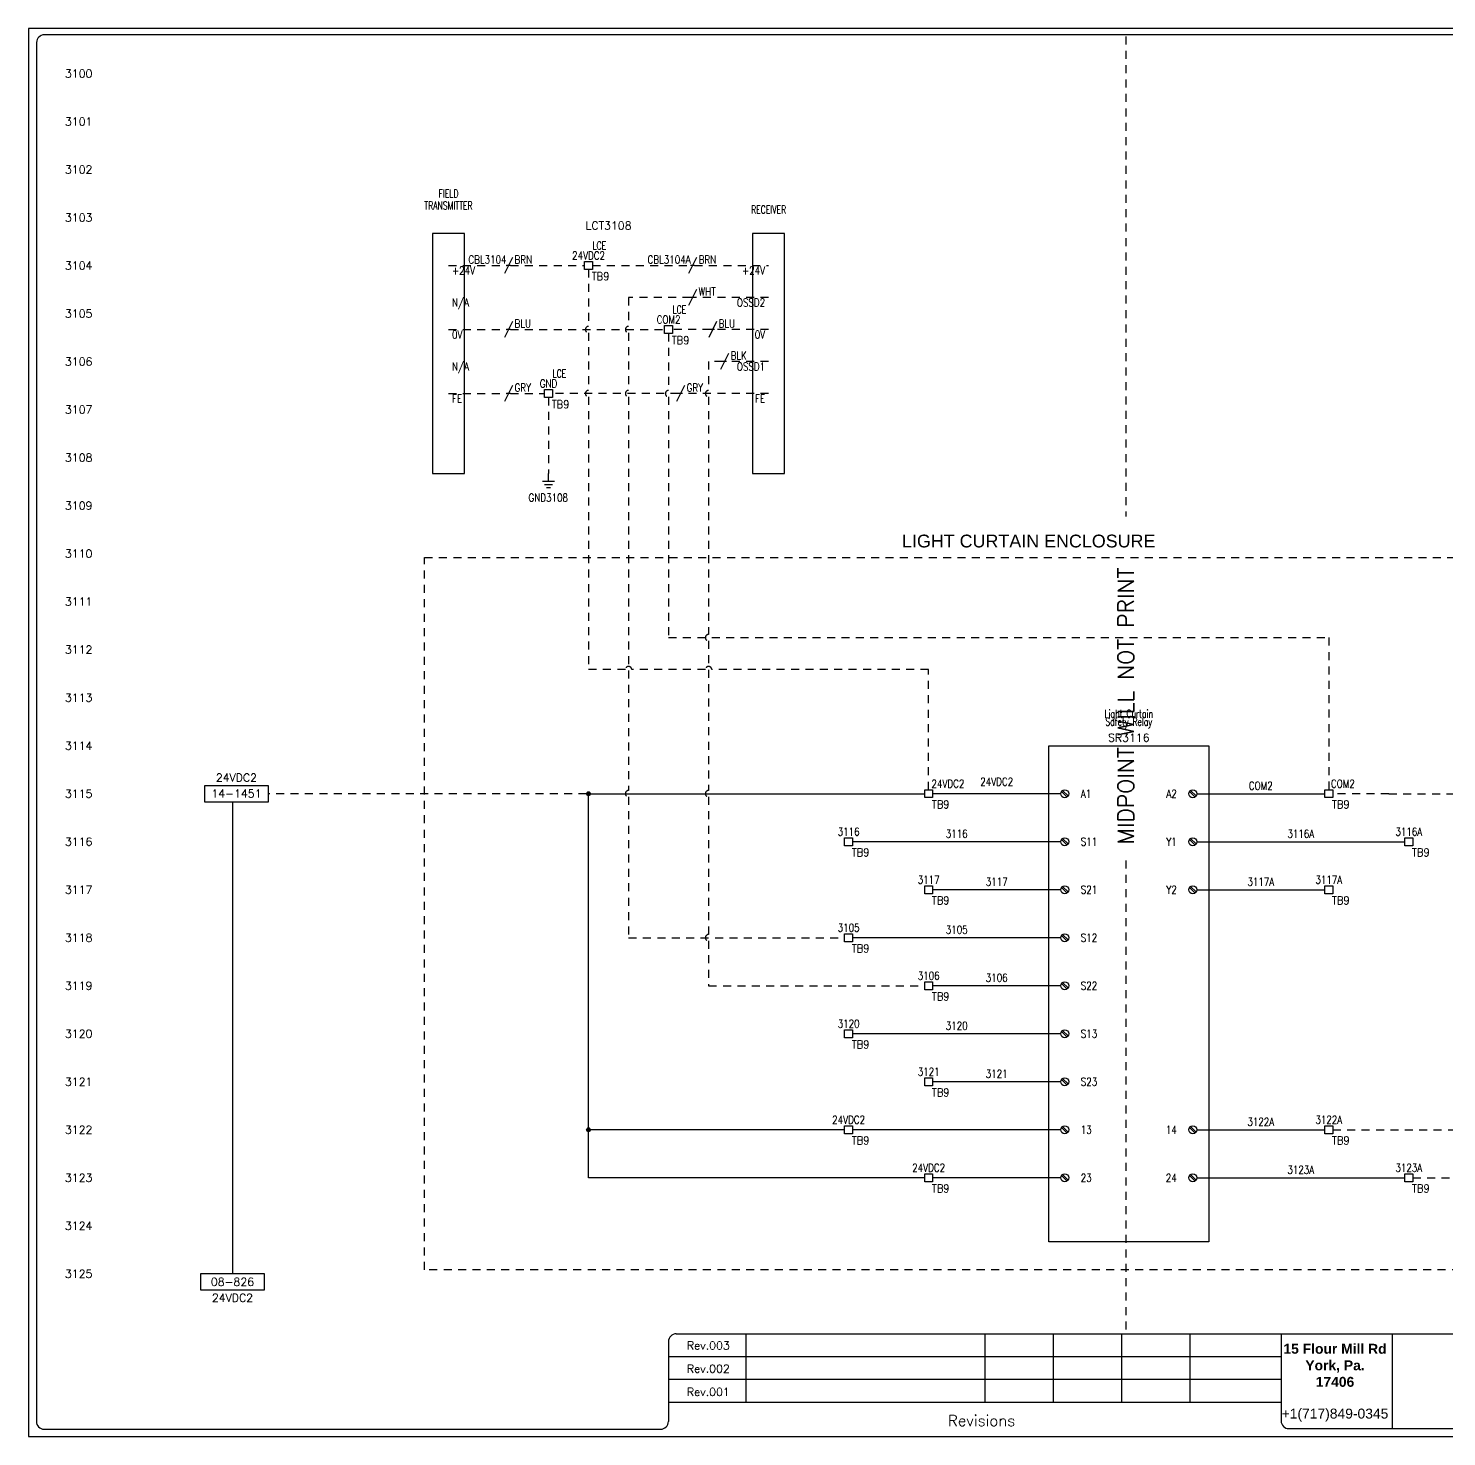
# Model space of a CAD drawing. Header units: inches. Extents: x 0 to 34.2, y 0 to 22.
# Drawn here: x 0 to 22.15, y -0.04 to 21.96 of the extents above; entities that cross this region are included whole.
import ezdxf
from ezdxf.enums import TextEntityAlignment as Align

# ---------------------------------------------------------------- set-up
doc = ezdxf.new("R2010")
doc.units = ezdxf.units.IN
doc.header["$MEASUREMENT"] = 0
doc.linetypes.add('HIDDEN2', pattern=[0.1875, 0.125, -0.0625])
for name, color, linetype in [('BLK_18AWG', 250, 'Continuous'), ('BLU_18AWG', 5, 'Continuous'), ('BLU_WHT_18AWG', 4, 'Continuous'), ('BRN_18AWG', 44, 'Continuous'), ('DESC', 150, 'Continuous'), ('GRY_18AWG', 253, 'Continuous'), ('LOC', 8, 'Continuous'), ('LOCBOX', 3, 'HIDDEN2'), ('MISC', 7, 'Continuous'), ('SYMS', 7, 'Continuous'), ('TAGS', 1, 'Continuous'), ('TERMS', 3, 'Continuous'), ('WHT_18AWG', 7, 'Continuous'), ('WIREFIXED', 7, 'Continuous'), ('WIRENO', 3, 'Continuous'), ('WIREREF', 50, 'Continuous'), ('XREF', 7, 'Continuous')]:
    doc.layers.add(name, color=color, linetype=linetype)
doc.layers.add('MidPoint', color=210, linetype='HIDDEN2', plot=False)
doc.styles.add('Fields', font='simplex.shx', dxfattribs={"height": 0.185})
doc.styles.get("Standard").update_dxf_attribs({"font": 'arial.ttf'})
doc.styles.add('Title_Block', font='simplex.shx', dxfattribs={"height": 0.185})
doc.styles.add('WD', font='romans.shx', dxfattribs={"height": 0.185})

# ---------------------------------------------------------------- blocks, each defined once
blk = doc.blocks.new('RG_Master_Ver_4_2_2')
at = {"color": 3}
for p, q in [((0.125, 21.734), (0.125, 0.194)), ((34.028, 21.856), (0.25, 21.856)), ((10.12, 1.563), (34.15, 1.563)), ((11.207, 1.563), (11.207, 0.496)), ((14.942, 1.563), (14.942, 0.496)), ((16.009, 1.563), (16.009, 0.496)), ((17.076, 1.563), (17.076, 0.496)), ((18.143, 1.563), (18.143, 0.496)), ((19.566, 1.563), (19.566, 0.203)), ((21.3, 1.563), (21.3, 0.072)), ((9.998, 1.441), (9.998, 0.194)), ((9.998, 1.207), (19.566, 1.207)), ((9.998, 0.852), (19.566, 0.852)), ((9.998, 0.496), (19.566, 0.496)), ((0.247, 0.072), (9.875, 0.072)), ((19.689, 0.081), (34.062, 0.081))]:
    blk.add_line(p, q, dxfattribs=at)
blk.add_lwpolyline([(0, -0.044), (34.25, -0.044), (34.25, 21.956), (0, 21.956)], close=True, dxfattribs=at)
for centre, start, end in [((0.25, 21.734), 90, 180), ((10.12, 1.441), 90, 180), ((0.247, 0.194), 180, 270), ((9.875, 0.194), 270, 360), ((19.689, 0.203), 180, 270)]:
    blk.add_arc(centre, 0.122, start, end, dxfattribs=at)
at = {"layer": 'MidPoint'}
for p, q in [((17.141, 21.831), (17.141, 14.331)), ((17.141, 8.956), (17.141, 1.581))]:
    blk.add_line(p, q, dxfattribs=at)
at = {"style": 'Title_Block'}
for s, width, heights, insert, char_height, attachment_point in [('\\pxqc;Rev.003', 1.24498, [0], (9.998, 1.442), 0.125, 1), ('\\pxqc;Rev.002', 1.24498, [0], (9.998, 1.08), 0.125, 1), ('\\pxqc;Rev.001', 1.24498, [0], (9.998, 0.717), 0.125, 1), ('\\pxqc;Revisions', 9.42628, [0.392], (14.889, 0.206), 0.17145, 5)]:
    blk.add_mtext_dynamic_manual_height_columns(s, width=width, gutter_width=0.857, heights=heights, dxfattribs=dict(at, insert=insert, char_height=char_height, attachment_point=attachment_point))
at = {"color": 3, "insert": (20.409, 1.406), "char_height": 0.14228, "attachment_point": 2}
blk.add_mtext_dynamic_manual_height_columns('{\\fArial|b1|i0|c0|p34;\\H1.08937x;15 Flour Mill Rd\\PYork, Pa. \\P17406}\\P\\P{\\H1.08937x;+1(717)849-0345}', width=1.73509, gutter_width=0.69, heights=[0], dxfattribs=at)
at = {"style": 'Fields'}
for tag, p in [('DESCRIPTION_3', (13.116, 1.307)), ('DRN_3', (15.472, 1.307)), ('CHK_3', (16.529, 1.307)), ('APP_3', (17.552, 1.307)), ('DATE_3', (18.829, 1.307)), ('CUSTOMER', (28.997, 1.214)), ('DRAWING_DESC', (32.229, 1.246)), ('DESCRIPTION_2', (13.116, 0.951)), ('DRN_2', (15.472, 0.951)), ('CHK_2', (16.529, 0.951)), ('APP_2', (17.552, 0.951)), ('DATE_2', (18.829, 0.951)), ('SIZE', (30.715, 0.894)), ('DRAWING_#', (32.125, 0.894)), ('REV', (33.543, 0.894)), ('DESCRIPTION_1', (13.116, 0.596)), ('DRN_1', (15.472, 0.596)), ('CHK_1', (16.529, 0.596)), ('APP_1', (17.552, 0.596)), ('DATE_1', (18.829, 0.596)), ('PROJECT_#', (28.981, 0.581)), ('DRN_BY', (30.875, 0.524)), ('CHK_BY', (31.762, 0.524)), ('APP_BY', (32.75, 0.524)), ('SCALE', (33.652, 0.524)), ('PROJECT_NAME', (29.021, 0.176)), ('SHEETNUM', (32.753, 0.176)), ('TTL_SHTS', (33.547, 0.176))]:
    blk.add_attdef(tag, text='', height=0.125, dxfattribs=at).set_placement(p, align=Align.CENTER)
at = {"style": 'Fields', "flags": 9}
blk.add_attdef('WD_TB', (9.953, 0.194), '', height=0.0638, dxfattribs=at)
at = {"layer": 'MidPoint', "insert": (17.016, 9.206), "char_height": 0.25, "attachment_point": 1, "rotation": 90, "style": 'Fields'}
blk.add_mtext_dynamic_manual_height_columns('MIDPOINT WILL NOT PRINT', width=5.375, gutter_width=0.575, heights=[0], dxfattribs=at)
blk = doc.blocks.new('WD_MLRH')
at = {"style": 'WD'}
blk.add_attdef('RUNGFIRST', text='', height=0.125, dxfattribs=at).set_placement((-0.25, 0), align=Align.MIDDLE_RIGHT)
at = {"style": 'WD', "flags": 1}
for tag, p in [('RUNGHORV', (-0.25, -0.127)), ('RUNGDIST', (-0.25, -0.2)), ('RUNGCNT', (-0.25, -0.237)), ('RUNGINC', (-0.25, -0.163)), ('WIRE-START', (-0.25, -0.356)), ('WIRE-GSUF', (-0.25, -0.396)), ('PH3SPACE', (-0.25, -0.437)), ('WIREMODE', (-0.25, -0.281)), ('WIREFMT', (-0.25, -0.321))]:
    blk.add_attdef(tag, text='', height=0.025, dxfattribs=at).set_placement(p, align=Align.RIGHT)
blk = doc.blocks.new('HCR1_AB_440R_DXR2')
for p, q in [((0, 7.75), (2.5, 7.75)), ((0, 0), (0, 7.75)), ((2.5, 7.75), (2.5, 0)), ((0.198, 7.035), (0.285, 6.948)), ((0.215, 7.052), (0.302, 6.965)), ((2.198, 7.035), (2.285, 6.948)), ((2.215, 7.052), (2.302, 6.965)), ((0.198, 6.285), (0.285, 6.198)), ((0.215, 6.302), (0.302, 6.215)), ((2.198, 6.285), (2.285, 6.198)), ((2.215, 6.302), (2.302, 6.215)), ((0.215, 5.552), (0.302, 5.465)), ((2.215, 5.552), (2.302, 5.465)), ((0.198, 5.535), (0.285, 5.448)), ((2.198, 5.535), (2.285, 5.448)), ((0.198, 4.785), (0.285, 4.698)), ((0.215, 4.802), (0.302, 4.715)), ((0.198, 4.035), (0.285, 3.948)), ((0.215, 4.052), (0.302, 3.965)), ((0.198, 3.285), (0.285, 3.198)), ((0.215, 3.302), (0.302, 3.215)), ((0.198, 2.535), (0.285, 2.448)), ((0.215, 2.552), (0.302, 2.465)), ((0.198, 1.785), (0.285, 1.698)), ((0.215, 1.802), (0.302, 1.715)), ((2.198, 1.785), (2.285, 1.698)), ((2.215, 1.802), (2.302, 1.715)), ((0.198, 1.035), (0.285, 0.948)), ((0.215, 1.052), (0.302, 0.965)), ((2.198, 1.035), (2.285, 0.948)), ((2.215, 1.052), (2.302, 0.965)), ((2.5, 0), (0, 0))]:
    blk.add_line(p, q)
for centre in [(0.25, 7), (2.25, 7), (0.25, 6.25), (2.25, 6.25), (0.25, 5.5), (2.25, 5.5), (0.25, 4.75), (0.25, 4), (0.25, 3.25), (0.25, 2.5), (0.25, 1.75), (2.25, 1.75), (0.25, 1), (2.25, 1)]:
    blk.add_circle(centre, 0.0625)
at = {"style": 'WD', "width": 0.7}
for tag, p in [('INST', (1.25, 8.5)), ('LOC', (1.25, 8.375)), ('DESC1', (1.25, 8.25)), ('DESC2', (1.25, 8.125)), ('DESC3', (1.25, 8))]:
    blk.add_attdef(tag, text='', height=0.125, dxfattribs=at).set_placement(p, align=Align.MIDDLE_CENTER)
at = {"style": 'WD'}
blk.add_attdef('TAG1', text='', height=0.125, dxfattribs=at).set_placement((1.25, 7.875), align=Align.MIDDLE_CENTER)
at = {"style": 'WD', "flags": 9}
for tag, p in [('MFG', (1.25, 7.625)), ('CAT', (1.25, 7.5)), ('ASSYCODE', (1.25, 7.375)), ('FAMILY', (1.25, 7.25))]:
    blk.add_attdef(tag, text='', height=0.125, dxfattribs=at).set_placement(p, align=Align.MIDDLE_CENTER)
at = {"style": 'WD', "flags": 1}
for tag, p in [('X4TERM01', (0.188, 7)), ('X1TERM10', (2.312, 7)), ('X4TERM02', (0.188, 6.25)), ('X1TERM11', (2.312, 6.25)), ('X4TERM03', (0.188, 5.5)), ('X1TERM12', (2.312, 5.5)), ('X4TERM04', (0.188, 4.75)), ('X4TERM05', (0.188, 4)), ('X4TERM08', (0.188, 3.25)), ('X4TERM09', (0.188, 2.5)), ('X4TERM06', (0.188, 1.75)), ('X1TERM13', (2.312, 1.75)), ('X4TERM07', (0.188, 1)), ('X1TERM14', (2.312, 1))]:
    blk.add_attdef(tag, p, '', height=0.005, dxfattribs=at)
at = {"style": 'WD', "width": 0.8}
for tag, p in [('TERM01', (0.5, 7)), ('TERM02', (0.5, 6.25)), ('TERM03', (0.5, 5.5)), ('TERM04', (0.5, 4.75)), ('TERM05', (0.5, 4)), ('TERM08', (0.5, 3.25)), ('TERM09', (0.5, 2.5)), ('TERM06', (0.5, 1.75)), ('TERM07', (0.5, 1))]:
    blk.add_attdef(tag, text='', height=0.125, dxfattribs=at).set_placement(p, align=Align.MIDDLE_LEFT)
for tag, p in [('TERM10', (2, 7)), ('TERM11', (2, 6.25)), ('TERM12', (2, 5.5)), ('TERM13', (2, 1.75)), ('TERM14', (2, 1))]:
    blk.add_attdef(tag, text='', height=0.125, dxfattribs=at).set_placement(p, align=Align.MIDDLE_RIGHT)
blk = doc.blocks.new('HT0W01')
for p, q in [((-0.062, 0.062), (0.062, 0.062)), ((-0.062, -0.062), (-0.062, 0.062)), ((0.062, 0.062), (0.062, -0.062)), ((0.062, -0.062), (-0.062, -0.062))]:
    blk.add_line(p, q)
at = {"style": 'WD'}
for tag, p, width in [('INST', (0.062, 0.42), 0.7), ('LOC', (0.062, 0.25), 0.7), ('DESC1', (0.05, -0.385), 0.8)]:
    blk.add_attdef(tag, p, '', height=0.125, dxfattribs=dict(at, width=width))
at = {"linetype": 'Continuous', "style": 'WD', "width": 0.8, "flags": 8}
blk.add_attdef('WIRENO', text='', height=0.125, dxfattribs=at).set_placement((0, 0.094), align=Align.CENTER)
at = {"style": 'WD', "flags": 1}
for tag, p, height in [('X4TERM01', (-0.062, 0), 0.0125), ('X4TERMDESC01', (-0.055, -0.023), 0.025), ('X2TERMDESC01', (-0.006, 0.029), 0.025), ('STRIPSEQ', (0, 0), 0.00125), ('X2TERM01', (0, 0.062), 0.0125), ('X1TERMDESC01', (0.039, 0.007), 0.025), ('X1TERM01', (0.062, 0), 0.0125), ('LINKTERM', (0, -0.002), 0.00125), ('X8TERM01', (0, -0.062), 0.0125), ('X8TERMDESC01', (0, -0.054), 0.025)]:
    blk.add_attdef(tag, p, '', height=height, dxfattribs=at)
at = {"linetype": 'Continuous', "style": 'WD'}
for tag, p, height, width, flags in [('TAGSTRIP', (0.05, -0.229), 0.125, 0.9, 8), ('DESC2', (0.05, -0.541), 0.125, 0.8, 8), ('CAT', (0.213, -0.406), 0.109, 0.8, 1), ('DESC3', (0.05, -0.698), 0.125, 0.8, 8)]:
    blk.add_attdef(tag, p, '', height=height, dxfattribs=dict(at, width=width, flags=flags))
at = {"linetype": 'Continuous', "style": 'WD', "width": 0.8, "flags": 1}
blk.add_attdef('MFG', text='', height=0.109, dxfattribs=at).set_placement((0.088, -0.406), align=Align.RIGHT)
at = {"style": 'WD', "width": 0.7, "flags": 1}
blk.add_attdef('ASSYCODE', (0.062, -0.281), '', height=0.01, dxfattribs=at)
blk = doc.blocks.new('WD_WNH')
at = {"linetype": 'Continuous', "style": 'WD', "width": 0.8}
blk.add_attdef('WIRENO', text='', height=0.125, dxfattribs=at).set_placement((0, 0.062), align=Align.CENTER)
at = {"style": 'WD', "flags": 1}
for tag, p in [('W01USER', (0, 0.078)), ('W02USER', (0, 0.07)), ('W03USER', (0, 0.062)), ('W04USER', (0, 0.055)), ('W05USER', (0, 0.047)), ('W06USER', (0, 0.039)), ('W07USER', (0, 0.031)), ('W08USER', (0, 0.023)), ('W09USER', (0, 0.016)), ('W10USER', (0, 0.008))]:
    blk.add_attdef(tag, text='', height=0.005, dxfattribs=at).set_placement(p, align=Align.CENTER)
blk = doc.blocks.new('HDV1_LC_XMITTER_01')
for points in [[(0, 0), (0.5, 0), (0.5, 3.75), (0, 3.75)], [(5, 0), (5.5, 0), (5.5, 3.75), (5, 3.75)]]:
    blk.add_lwpolyline(points, close=True)
at = {"style": 'WD', "width": 0.7}
for tag, p in [('INST', (0.25, 4.438)), ('LOC', (0.25, 4.312)), ('DESC1', (0.25, 4.125)), ('DESC3', (0.25, 3.938)), ('DESC2', (5.25, 4.062)), ('XREF', (0.25, 0.062))]:
    blk.add_attdef(tag, text='', height=0.125, dxfattribs=at).set_placement(p, align=Align.CENTER)
at = {"style": 'WD'}
for tag, p, height, flags in [('FAMILY', (0.455, 3.777), 0.01, 9), ('X1TERM01', (0.25, 3.25), 0.005, 1), ('X4TERM06', (5.25, 3.25), 0.005, 1), ('X1TERM02', (0.25, 2.75), 0.005, 1), ('X4TERM07', (5.25, 2.75), 0.005, 1), ('X1TERM03', (0.25, 2.25), 0.005, 1), ('X4TERM08', (5.25, 2.25), 0.005, 1), ('X1TERM04', (0.25, 1.75), 0.005, 1), ('X4TERM09', (5.25, 1.75), 0.005, 1), ('X1TERM05', (0.25, 1.25), 0.005, 1), ('X4TERM10', (5.25, 1.25), 0.005, 1)]:
    blk.add_attdef(tag, p, '', height=height, dxfattribs=dict(at, flags=flags))
blk.add_attdef('TAG1', text='', height=0.125, dxfattribs=at).set_placement((2.75, 3.812), align=Align.CENTER)
at = {"style": 'WD', "flags": 9}
for tag, p in [('ASSYCODE', (0.48, 3.696)), ('MFG', (0.478, 3.714)), ('CAT', (0.48, 3.733))]:
    blk.add_attdef(tag, text='', height=0.01, dxfattribs=at).set_placement(p, align=Align.CENTER)
at = {"style": 'WD', "width": 0.8}
for tag, p in [('TERM01', (0.305, 3.235)), ('TERM02', (0.305, 2.735)), ('TERM03', (0.305, 2.235)), ('TERM04', (0.305, 1.735)), ('TERM05', (0.305, 1.235))]:
    blk.add_attdef(tag, text='', height=0.125, dxfattribs=at).set_placement(p, align=Align.TOP_LEFT)
for tag, p in [('TERM06', (5.195, 3.235)), ('TERM07', (5.195, 2.735)), ('TERM08', (5.195, 2.235)), ('TERM09', (5.195, 1.735)), ('TERM10', (5.195, 1.235))]:
    blk.add_attdef(tag, text='', height=0.125, dxfattribs=at).set_placement(p, align=Align.TOP_RIGHT)
blk = doc.blocks.new('VGND2')
for p, q in [((0, -0.125), (0, 0)), ((0.09375, -0.125), (-0.09375, -0.125)), ((-0.0625, -0.171875), (0.0625, -0.171875)), ((-0.03125, -0.21875), (0.03125, -0.21875))]:
    blk.add_line(p, q)
at = {"style": 'WD', "flags": 1}
for tag in ['ASSYCODE', 'X2TERM01', 'CAT', 'FAMILY', 'MFG']:
    blk.add_attdef(tag, (0, 0), '', height=0.01, dxfattribs=at)
at = {"style": 'WD', "width": 0.8}
for tag, p in [('INST', (0.15625, 0.125)), ('LOC', (0.15625, -0.03125)), ('TAG1', (0.15625, -0.1875)), ('DESC1', (0.15625, -0.34375)), ('DESC2', (0.15625, -0.5))]:
    blk.add_attdef(tag, text='', height=0.125, dxfattribs=at).set_placement(p, align=Align.MIDDLE_LEFT)
blk = doc.blocks.new('WDDOT')
for radius in [0.03, 0.0187, 0.00929]:
    blk.add_circle((0, 0), radius)
blk = doc.blocks.new('HA2D1_REF_1')
for p, q in [((0, 0.25), (0, 0)), ((1, 0.25), (0, 0.25)), ((1, 0), (1, 0.25)), ((0, 0), (1, 0))]:
    blk.add_line(p, q)
at = {"style": 'WD'}
for tag, p in [('DESC1', (0.5, 0.3125)), ('XREF', (0.5, 0.0625))]:
    blk.add_attdef(tag, text='', height=0.125, dxfattribs=at).set_placement(p, align=Align.CENTER)
at = {"style": 'WD', "flags": 1}
blk.add_attdef('SIGCODE', text='', height=0.125, dxfattribs=at).set_placement((0.5, -0.125), align=Align.CENTER)
blk = doc.blocks.new('HW01')
for p, q in [((0.062, 0.125), (-0.062, -0.125)), ((0.031, 0), (-0.031, 0))]:
    blk.add_line(p, q)
at = {"style": 'WD', "width": 0.7, "flags": 1}
for tag, p in [('INST', (0, 0.357)), ('LOC', (0, 0.188)), ('XREF', (0, -0.3)), ('DESC1', (0, -0.456)), ('DESC2', (0, -0.613))]:
    blk.add_attdef(tag, text='', height=0.125, dxfattribs=at).set_placement(p, align=Align.CENTER)
at = {"style": 'WD', "width": 0.8}
blk.add_attdef('TAG1', text='', height=0.125, dxfattribs=at).set_placement((-0.031, 0.031), align=Align.RIGHT)
at = {"style": 'WD', "flags": 1}
for tag, p in [('X4TERM01', (-0.031, 0)), ('X1TERM01', (0.031, 0))]:
    blk.add_attdef(tag, p, '', height=0.0125, dxfattribs=at)
at = {"linetype": 'Continuous', "style": 'WD', "flags": 9}
blk.add_attdef('ASSYCODE', text='', height=0.01, dxfattribs=at).set_placement((0.029, 0.042), align=Align.CENTER)
at = {"style": 'WD'}
for tag, p in [('X2LINK', (0, 0.125)), ('X8LINK', (0, -0.125))]:
    blk.add_attdef(tag, p, '', height=0.01, dxfattribs=at)
at = {"style": 'WD', "flags": 9}
blk.add_attdef('FAMILY', text='', height=0.01, dxfattribs=at).set_placement((0.023, 0.118), align=Align.CENTER)
at = {"style": 'WD', "width": 0.8}
blk.add_attdef('RATING1', (0.094, 0.031), '', height=0.125, dxfattribs=at)
at = {"style": 'WD', "width": 0.8, "flags": 1}
blk.add_attdef('MFG', text='', height=0.0938, dxfattribs=at).set_placement((-0.125, -0.031), align=Align.TOP_RIGHT)
blk.add_attdef('CAT', text='', height=0.0938, dxfattribs=at).set_placement((0.031, -0.031), align=Align.TOP_LEFT)
blk = doc.blocks.new('HW02')
for p, q in [((0.062, 0.125), (-0.062, -0.125)), ((0.031, 0), (-0.031, 0))]:
    blk.add_line(p, q)
at = {"style": 'WD', "width": 0.7, "flags": 1}
for tag, p in [('INST', (0, 0.357)), ('LOC', (0, 0.188)), ('XREF', (0, -0.3)), ('DESC1', (0, -0.456)), ('DESC2', (0, -0.613))]:
    blk.add_attdef(tag, text='', height=0.125, dxfattribs=at).set_placement(p, align=Align.CENTER)
at = {"style": 'WD', "width": 0.8}
blk.add_attdef('TAG2', text='', height=0.125, dxfattribs=at).set_placement((-0.031, 0.031), align=Align.RIGHT)
at = {"style": 'WD', "flags": 1}
for tag, p in [('X4TERM01', (-0.031, 0)), ('X1TERM01', (0.031, 0))]:
    blk.add_attdef(tag, p, '', height=0.0125, dxfattribs=at)
at = {"style": 'WD'}
for tag, p in [('X2LINK', (0, 0.125)), ('X8LINK', (0, -0.125))]:
    blk.add_attdef(tag, p, '', height=0.01, dxfattribs=at)
at = {"style": 'WD', "flags": 9}
blk.add_attdef('FAMILY', text='', height=0.01, dxfattribs=at).set_placement((0.023, 0.118), align=Align.CENTER)
at = {"style": 'WD', "width": 0.8}
blk.add_attdef('RATING1', (0.094, 0.031), '', height=0.125, dxfattribs=at)
blk = doc.blocks.new('HA2S1_REF_1')
for p, q in [((0, 0.25), (0, 0)), ((1, 0.25), (0, 0.25)), ((1, 0), (1, 0.25)), ((0, 0), (1, 0))]:
    blk.add_line(p, q)
at = {"style": 'WD', "flags": 1}
blk.add_attdef('SIGCODE', text='', height=0.125, dxfattribs=at).set_placement((0.5, 0.3125), align=Align.CENTER)
at = {"style": 'WD'}
for tag, p in [('XREF', (0.5, 0.0625)), ('DESC1', (0.5, -0.1875))]:
    blk.add_attdef(tag, text='', height=0.125, dxfattribs=at).set_placement(p, align=Align.CENTER)

msp = doc.modelspace()

# ---------------------------------------------------------------- linework, layer by layer
at = {"layer": 'BLK_18AWG', "linetype": 'HIDDEN2'}
for p, q in [((10.625, 16.75), (10.625, 16.3)), ((10.844, 16.75), (10.625, 16.75)), ((11.562, 16.75), (10.906, 16.75)), ((10.625, 16.2), (10.625, 12.488)), ((10.625, 12.387), (10.625, 10.05)), ((10.625, 9.95), (10.625, 7.8)), ((10.625, 7.7), (10.625, 7)), ((10.625, 7), (14, 7))]:
    msp.add_line(p, q, dxfattribs=at)
for centre in [(10.625, 16.25), (10.625, 12.438), (10.625, 10), (10.625, 7.75)]:
    msp.add_arc(centre, 0.05, 90, 270, dxfattribs=at)
at = {"layer": 'BLU_18AWG', "linetype": 'HIDDEN2'}
for p, q in [((6.562, 17.25), (7.469, 17.25)), ((7.531, 17.25), (9.938, 17.25)), ((10, 17.188), (10, 16.3)), ((10.656, 17.25), (10.062, 17.25)), ((11.562, 17.25), (10.719, 17.25)), ((10, 16.2), (10, 12.438)), ((10, 12.438), (20.312, 12.438)), ((20.312, 12.438), (20.312, 10.062)), ((8.72, 10), (3.75, 10)), ((20.375, 4.75), (22.438, 4.75)), ((21.625, 4), (23.688, 4))]:
    msp.add_line(p, q, dxfattribs=at)
at = {"layer": 'BLU_18AWG'}
for p, q in [((8.75, 10), (14, 10)), ((8.75, 4), (8.75, 10)), ((16.125, 10), (14.125, 10)), ((3.188, 9.875), (3.188, 2.5)), ((16.125, 9.25), (12.875, 9.25)), ((18.25, 9.25), (21.5, 9.25)), ((16.125, 8.5), (14.125, 8.5)), ((18.25, 8.5), (20.25, 8.5)), ((16.125, 7.75), (12.875, 7.75)), ((16.125, 7), (14.125, 7)), ((16.125, 6.25), (12.875, 6.25)), ((16.125, 5.5), (14.125, 5.5)), ((12.75, 4.75), (8.75, 4.75)), ((16.125, 4.75), (12.875, 4.75)), ((18.25, 4.75), (20.25, 4.75)), ((14, 4), (8.75, 4)), ((16.125, 4), (14.125, 4)), ((18.25, 4), (21.5, 4))]:
    msp.add_line(p, q, dxfattribs=at)
at = {"layer": 'BLU_18AWG', "linetype": 'HIDDEN2'}
msp.add_arc((10, 16.25), 0.05, 90, 270, dxfattribs=at)
at = {"layer": 'BLU_WHT_18AWG'}
msp.add_line((18.25, 10), (20.25, 10), dxfattribs=at)
at = {"layer": 'BLU_WHT_18AWG', "linetype": 'HIDDEN2'}
for q in [(20.375, 10), (26.312, 10)]:
    msp.add_line((21.25, 10), q, dxfattribs=at)
at = {"layer": 'BRN_18AWG', "linetype": 'HIDDEN2'}
for p, q in [((6.562, 18.25), (7.469, 18.25)), ((7.531, 18.25), (8.688, 18.25)), ((8.75, 18.188), (8.75, 17.3)), ((8.812, 18.25), (10.344, 18.25)), ((10.406, 18.25), (11.562, 18.25)), ((8.75, 17.2), (8.75, 16.3)), ((8.75, 16.2), (8.75, 11.938)), ((9.325, 11.938), (8.75, 11.938)), ((10.575, 11.938), (9.425, 11.938)), ((14.062, 11.938), (10.675, 11.938)), ((14.062, 10.062), (14.062, 11.938))]:
    msp.add_line(p, q, dxfattribs=at)
for centre, start, end in [((8.75, 17.25), 90, 270), ((8.75, 16.25), 90, 270), ((9.375, 11.938), 0, 180), ((10.625, 11.938), 0, 180)]:
    msp.add_arc(centre, 0.05, start, end, dxfattribs=at)
at = {"layer": 'GRY_18AWG', "linetype": 'HIDDEN2'}
for p, q in [((6.562, 16.25), (7.469, 16.25)), ((7.531, 16.25), (8.062, 16.25)), ((8.125, 16.188), (8.125, 15)), ((10.156, 16.25), (8.188, 16.25)), ((11.562, 16.25), (10.219, 16.25))]:
    msp.add_line(p, q, dxfattribs=at)
at = {"layer": 'LOCBOX'}
msp.add_lwpolyline([(6.188, 13.688), (25.062, 13.688), (25.062, 2.562), (6.188, 2.562)], close=True, dxfattribs=at)
at = {"layer": 'WHT_18AWG', "linetype": 'HIDDEN2'}
for p, q in [((9.375, 17.75), (9.375, 17.3)), ((10.344, 17.75), (9.375, 17.75)), ((11.562, 17.75), (10.406, 17.75)), ((9.375, 17.2), (9.375, 16.3)), ((9.375, 16.2), (9.375, 10.05)), ((9.375, 9.95), (9.375, 7.75)), ((9.375, 7.75), (12.75, 7.75))]:
    msp.add_line(p, q, dxfattribs=at)
for centre in [(9.375, 17.25), (9.375, 16.25), (9.375, 10)]:
    msp.add_arc(centre, 0.05, 90, 270, dxfattribs=at)

# ---------------------------------------------------------------- block references
msp.add_blockref('RG_Master_Ver_4_2_2', (0, 0))
msp.add_blockref('WD_MLRH', (1.25, 21.25)).add_auto_attribs({'RUNGFIRST': '3100'})
at = {"layer": 'SYMS'}
ref = msp.add_blockref('HDV1_LC_XMITTER_01', (6.312, 15), dxfattribs=at)
ref.add_attrib('TAG1', 'LCT3108', dxfattribs={"layer": 'TAGS', "height": 0.125, "style": 'WD'}).set_placement((9.062, 18.812), align=Align.CENTER)
ref.add_attrib('DESC1', 'TRANSMITTER', dxfattribs={"layer": 'DESC', "height": 0.125, "style": 'WD', "width": 0.7}).set_placement((6.562, 19.125), align=Align.CENTER)
ref.add_attrib('DESC2', 'RECEIVER', dxfattribs={"layer": 'DESC', "height": 0.125, "style": 'WD', "width": 0.7}).set_placement((11.562, 19.062), align=Align.CENTER)
ref.add_attrib('LOC', 'FIELD', dxfattribs={"layer": 'LOC', "height": 0.125, "style": 'WD', "width": 0.7}).set_placement((6.562, 19.312), align=Align.CENTER)
ref.add_attrib('TERM01', '+24V', dxfattribs={"layer": 'TERMS', "height": 0.125, "style": 'WD', "width": 0.8}).set_placement((6.617, 18.235), align=Align.TOP_LEFT)
ref.add_attrib('TERM02', 'N/A', dxfattribs={"layer": 'TERMS', "height": 0.125, "style": 'WD', "width": 0.8}).set_placement((6.617, 17.735), align=Align.TOP_LEFT)
ref.add_attrib('TERM03', '0V', dxfattribs={"layer": 'TERMS', "height": 0.125, "style": 'WD', "width": 0.8}).set_placement((6.617, 17.235), align=Align.TOP_LEFT)
ref.add_attrib('TERM04', 'N/A', dxfattribs={"layer": 'TERMS', "height": 0.125, "style": 'WD', "width": 0.8}).set_placement((6.617, 16.735), align=Align.TOP_LEFT)
ref.add_attrib('TERM05', 'FE', dxfattribs={"layer": 'TERMS', "height": 0.125, "style": 'WD', "width": 0.8}).set_placement((6.617, 16.235), align=Align.TOP_LEFT)
ref.add_attrib('TERM06', '+24V', dxfattribs={"layer": 'TERMS', "height": 0.125, "style": 'WD', "width": 0.8}).set_placement((11.508, 18.235), align=Align.TOP_RIGHT)
ref.add_attrib('TERM07', 'OSSD2', dxfattribs={"layer": 'TERMS', "height": 0.125, "style": 'WD', "width": 0.8}).set_placement((11.508, 17.735), align=Align.TOP_RIGHT)
ref.add_attrib('TERM08', '0V', dxfattribs={"layer": 'TERMS', "height": 0.125, "style": 'WD', "width": 0.8}).set_placement((11.508, 17.235), align=Align.TOP_RIGHT)
ref.add_attrib('TERM09', 'OSSD1', dxfattribs={"layer": 'TERMS', "height": 0.125, "style": 'WD', "width": 0.8}).set_placement((11.508, 16.735), align=Align.TOP_RIGHT)
ref.add_attrib('TERM10', 'FE', dxfattribs={"layer": 'TERMS', "height": 0.125, "style": 'WD', "width": 0.8}).set_placement((11.508, 16.235), align=Align.TOP_RIGHT)
ref = msp.add_blockref('HT0W01', (8.75, 18.25), dxfattribs=at)
ref.add_attrib('LOC', 'LCE', (8.812, 18.5), dxfattribs={"layer": 'LOC', "height": 0.125, "style": 'WD', "width": 0.7})
ref.add_attrib('WIRENO', '24VDC2', dxfattribs={"layer": 'WIREREF', "linetype": 'Continuous', "height": 0.125, "style": 'WD', "width": 0.8, "flags": 8}).set_placement((8.75, 18.344), align=Align.CENTER)
ref.add_attrib('TAGSTRIP', 'TB9', (8.8, 18.021), dxfattribs={"layer": 'TAGS', "linetype": 'Continuous', "height": 0.125, "style": 'WD', "width": 0.9, "flags": 8})
ref = msp.add_blockref('HW01', (7.5, 18.25), dxfattribs=at)
ref.add_attrib('RATING1', 'BRN', (7.594, 18.281), dxfattribs={"layer": 'MISC', "height": 0.125, "style": 'WD', "width": 0.8})
ref.add_attrib('TAG1', 'CBL3104', dxfattribs={"layer": 'TAGS', "height": 0.125, "style": 'WD', "width": 0.8}).set_placement((7.469, 18.281), align=Align.RIGHT)
ref = msp.add_blockref('HW01', (10.375, 18.25), dxfattribs=at)
ref.add_attrib('RATING1', 'BRN', (10.469, 18.281), dxfattribs={"layer": 'MISC', "height": 0.125, "style": 'WD', "width": 0.8})
ref.add_attrib('TAG1', 'CBL3104A', dxfattribs={"layer": 'TAGS', "height": 0.125, "style": 'WD', "width": 0.8}).set_placement((10.344, 18.281), align=Align.RIGHT)
ref = msp.add_blockref('HW02', (10.375, 17.75), dxfattribs=at)
ref.add_attrib('RATING1', 'WHT', (10.469, 17.781), dxfattribs={"layer": 'MISC', "height": 0.125, "style": 'WD', "width": 0.8})
ref = msp.add_blockref('HT0W01', (10, 17.25), dxfattribs=at)
ref.add_attrib('LOC', 'LCE', (10.062, 17.5), dxfattribs={"layer": 'LOC', "height": 0.125, "style": 'WD', "width": 0.7})
ref.add_attrib('WIRENO', 'COM2', dxfattribs={"layer": 'WIREREF', "linetype": 'Continuous', "height": 0.125, "style": 'WD', "width": 0.8, "flags": 8}).set_placement((10, 17.344), align=Align.CENTER)
ref.add_attrib('TAGSTRIP', 'TB9', (10.05, 17.021), dxfattribs={"layer": 'TAGS', "linetype": 'Continuous', "height": 0.125, "style": 'WD', "width": 0.9, "flags": 8})
ref = msp.add_blockref('HW02', (7.5, 17.25), dxfattribs=at)
ref.add_attrib('RATING1', 'BLU', (7.594, 17.281), dxfattribs={"layer": 'MISC', "height": 0.125, "style": 'WD', "width": 0.8})
ref = msp.add_blockref('HW02', (10.688, 17.25), dxfattribs=at)
ref.add_attrib('RATING1', 'BLU', (10.781, 17.281), dxfattribs={"layer": 'MISC', "height": 0.125, "style": 'WD', "width": 0.8})
ref = msp.add_blockref('HW02', (10.875, 16.75), dxfattribs=at)
ref.add_attrib('RATING1', 'BLK', (10.969, 16.781), dxfattribs={"layer": 'MISC', "height": 0.125, "style": 'WD', "width": 0.8})
ref = msp.add_blockref('HT0W01', (8.125, 16.25), dxfattribs=at)
ref.add_attrib('LOC', 'LCE', (8.188, 16.5), dxfattribs={"layer": 'LOC', "height": 0.125, "style": 'WD', "width": 0.7})
ref.add_attrib('WIRENO', 'GND', dxfattribs={"layer": 'WIREREF', "linetype": 'Continuous', "height": 0.125, "style": 'WD', "width": 0.8, "flags": 8}).set_placement((8.125, 16.344), align=Align.CENTER)
ref.add_attrib('TAGSTRIP', 'TB9', (8.175, 16.021), dxfattribs={"layer": 'TAGS', "linetype": 'Continuous', "height": 0.125, "style": 'WD', "width": 0.9, "flags": 8})
ref = msp.add_blockref('HW02', (7.5, 16.25), dxfattribs=at)
ref.add_attrib('RATING1', 'GRY', (7.594, 16.281), dxfattribs={"layer": 'MISC', "height": 0.125, "style": 'WD', "width": 0.8})
ref = msp.add_blockref('HW02', (10.188, 16.25), dxfattribs=at)
ref.add_attrib('RATING1', 'GRY', (10.281, 16.281), dxfattribs={"layer": 'MISC', "height": 0.125, "style": 'WD', "width": 0.8})
ref = msp.add_blockref('VGND2', (8.125, 15), dxfattribs=at)
ref.add_attrib('TAG1', 'GND3108', dxfattribs={"layer": 'TAGS', "height": 0.125, "style": 'WD', "width": 0.8}).set_placement((7.812, 14.625), align=Align.MIDDLE_LEFT)
ref = msp.add_blockref('HCR1_AB_440R_DXR2', (15.938, 3), dxfattribs=at)
ref.add_attrib('TERM14', '24', dxfattribs={"layer": 'TERMS', "height": 0.125, "style": 'WD', "width": 0.8}).set_placement((17.938, 4), align=Align.MIDDLE_RIGHT)
ref.add_attrib('TERM13', '14', dxfattribs={"layer": 'TERMS', "height": 0.125, "style": 'WD', "width": 0.8}).set_placement((17.938, 4.75), align=Align.MIDDLE_RIGHT)
ref.add_attrib('TERM12', 'Y2', dxfattribs={"layer": 'TERMS', "height": 0.125, "style": 'WD', "width": 0.8}).set_placement((17.938, 8.5), align=Align.MIDDLE_RIGHT)
ref.add_attrib('TERM11', 'Y1', dxfattribs={"layer": 'TERMS', "height": 0.125, "style": 'WD', "width": 0.8}).set_placement((17.938, 9.25), align=Align.MIDDLE_RIGHT)
ref.add_attrib('TERM10', 'A2', dxfattribs={"layer": 'TERMS', "height": 0.125, "style": 'WD', "width": 0.8}).set_placement((17.938, 10), align=Align.MIDDLE_RIGHT)
ref.add_attrib('TERM07', '23', dxfattribs={"layer": 'TERMS', "height": 0.125, "style": 'WD', "width": 0.8}).set_placement((16.438, 4), align=Align.MIDDLE_LEFT)
ref.add_attrib('TERM06', '13', dxfattribs={"layer": 'TERMS', "height": 0.125, "style": 'WD', "width": 0.8}).set_placement((16.438, 4.75), align=Align.MIDDLE_LEFT)
ref.add_attrib('TERM05', 'S22', dxfattribs={"layer": 'TERMS', "height": 0.125, "style": 'WD', "width": 0.8}).set_placement((16.438, 7), align=Align.MIDDLE_LEFT)
ref.add_attrib('TERM04', 'S12', dxfattribs={"layer": 'TERMS', "height": 0.125, "style": 'WD', "width": 0.8}).set_placement((16.438, 7.75), align=Align.MIDDLE_LEFT)
ref.add_attrib('TERM03', 'S21', dxfattribs={"layer": 'TERMS', "height": 0.125, "style": 'WD', "width": 0.8}).set_placement((16.438, 8.5), align=Align.MIDDLE_LEFT)
ref.add_attrib('TERM02', 'S11', dxfattribs={"layer": 'TERMS', "height": 0.125, "style": 'WD', "width": 0.8}).set_placement((16.438, 9.25), align=Align.MIDDLE_LEFT)
ref.add_attrib('TERM01', 'A1', dxfattribs={"layer": 'TERMS', "height": 0.125, "style": 'WD', "width": 0.8}).set_placement((16.438, 10), align=Align.MIDDLE_LEFT)
ref.add_attrib('TAG1', 'SR3116', dxfattribs={"layer": 'TAGS', "height": 0.125, "style": 'WD'}).set_placement((17.188, 10.875), align=Align.MIDDLE_CENTER)
ref.add_attrib('DESC1', 'Light Curtain', dxfattribs={"layer": 'DESC', "height": 0.125, "style": 'WD', "width": 0.7}).set_placement((17.188, 11.25), align=Align.MIDDLE_CENTER)
ref.add_attrib('DESC2', 'Safety Relay', dxfattribs={"layer": 'DESC', "height": 0.125, "style": 'WD', "width": 0.7}).set_placement((17.188, 11.125), align=Align.MIDDLE_CENTER)
ref.add_attrib('TERM09', 'S23', dxfattribs={"layer": 'TERMS', "height": 0.125, "style": 'WD', "width": 0.8}).set_placement((16.438, 5.5), align=Align.MIDDLE_LEFT)
ref.add_attrib('TERM08', 'S13', dxfattribs={"layer": 'TERMS', "height": 0.125, "style": 'WD', "width": 0.8}).set_placement((16.438, 6.25), align=Align.MIDDLE_LEFT)
ref = msp.add_blockref('HA2D1_REF_1', (2.75, 9.875), dxfattribs=at)
ref.add_attrib('XREF', '14-1451', dxfattribs={"layer": 'XREF', "height": 0.125, "style": 'WD'}).set_placement((3.25, 9.938), align=Align.CENTER)
ref.add_attrib('DESC1', '24VDC2', dxfattribs={"layer": 'DESC', "height": 0.125, "style": 'WD'}).set_placement((3.25, 10.188), align=Align.CENTER)
ref = msp.add_blockref('HT0W01', (14.062, 10), dxfattribs=at)
ref.add_attrib('WIRENO', '24VDC2', dxfattribs={"layer": 'WIREREF', "linetype": 'Continuous', "height": 0.125, "style": 'WD', "width": 0.8, "flags": 8}).set_placement((14.363, 10.094), align=Align.CENTER)
ref.add_attrib('TAGSTRIP', 'TB9', (14.112, 9.771), dxfattribs={"layer": 'TAGS', "linetype": 'Continuous', "height": 0.125, "style": 'WD', "width": 0.9, "flags": 8})
ref = msp.add_blockref('HT0W01', (20.312, 10), dxfattribs=at)
ref.add_attrib('WIRENO', 'COM2', dxfattribs={"layer": 'WIREREF', "linetype": 'Continuous', "height": 0.125, "style": 'WD', "width": 0.8, "flags": 8}).set_placement((20.532, 10.094), align=Align.CENTER)
ref.add_attrib('TAGSTRIP', 'TB9', (20.362, 9.771), dxfattribs={"layer": 'TAGS', "linetype": 'Continuous', "height": 0.125, "style": 'WD', "width": 0.9, "flags": 8})
for p in [(8.75, 10), (8.75, 4.75)]:
    msp.add_blockref('WDDOT', p, dxfattribs=at)
ref = msp.add_blockref('HT0W01', (12.812, 9.25), dxfattribs=at)
ref.add_attrib('WIRENO', '3116', dxfattribs={"layer": 'WIREREF', "linetype": 'Continuous', "height": 0.125, "style": 'WD', "width": 0.8, "flags": 8}).set_placement((12.812, 9.344), align=Align.CENTER)
ref.add_attrib('TAGSTRIP', 'TB9', (12.862, 9.021), dxfattribs={"layer": 'TAGS', "linetype": 'Continuous', "height": 0.125, "style": 'WD', "width": 0.9, "flags": 8})
ref = msp.add_blockref('HT0W01', (21.562, 9.25), dxfattribs=at)
ref.add_attrib('WIRENO', '3116A', dxfattribs={"layer": 'WIREREF', "linetype": 'Continuous', "height": 0.125, "style": 'WD', "width": 0.8, "flags": 8}).set_placement((21.562, 9.344), align=Align.CENTER)
ref.add_attrib('TAGSTRIP', 'TB9', (21.612, 9.021), dxfattribs={"layer": 'TAGS', "linetype": 'Continuous', "height": 0.125, "style": 'WD', "width": 0.9, "flags": 8})
ref = msp.add_blockref('HT0W01', (14.062, 8.5), dxfattribs=at)
ref.add_attrib('WIRENO', '3117', dxfattribs={"layer": 'WIREREF', "linetype": 'Continuous', "height": 0.125, "style": 'WD', "width": 0.8, "flags": 8}).set_placement((14.062, 8.594), align=Align.CENTER)
ref.add_attrib('TAGSTRIP', 'TB9', (14.112, 8.271), dxfattribs={"layer": 'TAGS', "linetype": 'Continuous', "height": 0.125, "style": 'WD', "width": 0.9, "flags": 8})
ref = msp.add_blockref('HT0W01', (20.312, 8.5), dxfattribs=at)
ref.add_attrib('WIRENO', '3117A', dxfattribs={"layer": 'WIREREF', "linetype": 'Continuous', "height": 0.125, "style": 'WD', "width": 0.8, "flags": 8}).set_placement((20.312, 8.594), align=Align.CENTER)
ref.add_attrib('TAGSTRIP', 'TB9', (20.362, 8.271), dxfattribs={"layer": 'TAGS', "linetype": 'Continuous', "height": 0.125, "style": 'WD', "width": 0.9, "flags": 8})
ref = msp.add_blockref('HT0W01', (12.812, 7.75), dxfattribs=at)
ref.add_attrib('WIRENO', '3105', dxfattribs={"layer": 'WIREREF', "linetype": 'Continuous', "height": 0.125, "style": 'WD', "width": 0.8, "flags": 8}).set_placement((12.812, 7.844), align=Align.CENTER)
ref.add_attrib('TAGSTRIP', 'TB9', (12.862, 7.521), dxfattribs={"layer": 'TAGS', "linetype": 'Continuous', "height": 0.125, "style": 'WD', "width": 0.9, "flags": 8})
ref = msp.add_blockref('HT0W01', (14.062, 7), dxfattribs=at)
ref.add_attrib('WIRENO', '3106', dxfattribs={"layer": 'WIREREF', "linetype": 'Continuous', "height": 0.125, "style": 'WD', "width": 0.8, "flags": 8}).set_placement((14.062, 7.094), align=Align.CENTER)
ref.add_attrib('TAGSTRIP', 'TB9', (14.112, 6.771), dxfattribs={"layer": 'TAGS', "linetype": 'Continuous', "height": 0.125, "style": 'WD', "width": 0.9, "flags": 8})
ref = msp.add_blockref('HT0W01', (12.812, 6.25), dxfattribs=at)
ref.add_attrib('WIRENO', '3120', dxfattribs={"layer": 'WIREREF', "linetype": 'Continuous', "height": 0.125, "style": 'WD', "width": 0.8, "flags": 8}).set_placement((12.812, 6.344), align=Align.CENTER)
ref.add_attrib('TAGSTRIP', 'TB9', (12.862, 6.021), dxfattribs={"layer": 'TAGS', "linetype": 'Continuous', "height": 0.125, "style": 'WD', "width": 0.9, "flags": 8})
ref = msp.add_blockref('HT0W01', (14.062, 5.5), dxfattribs=at)
ref.add_attrib('WIRENO', '3121', dxfattribs={"layer": 'WIREREF', "linetype": 'Continuous', "height": 0.125, "style": 'WD', "width": 0.8, "flags": 8}).set_placement((14.062, 5.594), align=Align.CENTER)
ref.add_attrib('TAGSTRIP', 'TB9', (14.112, 5.271), dxfattribs={"layer": 'TAGS', "linetype": 'Continuous', "height": 0.125, "style": 'WD', "width": 0.9, "flags": 8})
ref = msp.add_blockref('HT0W01', (12.812, 4.75), dxfattribs=at)
ref.add_attrib('WIRENO', '24VDC2', dxfattribs={"layer": 'WIREREF', "linetype": 'Continuous', "height": 0.125, "style": 'WD', "width": 0.8, "flags": 8}).set_placement((12.812, 4.844), align=Align.CENTER)
ref.add_attrib('TAGSTRIP', 'TB9', (12.862, 4.521), dxfattribs={"layer": 'TAGS', "linetype": 'Continuous', "height": 0.125, "style": 'WD', "width": 0.9, "flags": 8})
ref = msp.add_blockref('HT0W01', (20.312, 4.75), dxfattribs=at)
ref.add_attrib('WIRENO', '3122A', dxfattribs={"layer": 'WIREREF', "linetype": 'Continuous', "height": 0.125, "style": 'WD', "width": 0.8, "flags": 8}).set_placement((20.312, 4.844), align=Align.CENTER)
ref.add_attrib('TAGSTRIP', 'TB9', (20.362, 4.521), dxfattribs={"layer": 'TAGS', "linetype": 'Continuous', "height": 0.125, "style": 'WD', "width": 0.9, "flags": 8})
ref = msp.add_blockref('HT0W01', (14.062, 4), dxfattribs=at)
ref.add_attrib('WIRENO', '24VDC2', dxfattribs={"layer": 'WIREREF', "linetype": 'Continuous', "height": 0.125, "style": 'WD', "width": 0.8, "flags": 8}).set_placement((14.062, 4.094), align=Align.CENTER)
ref.add_attrib('TAGSTRIP', 'TB9', (14.112, 3.771), dxfattribs={"layer": 'TAGS', "linetype": 'Continuous', "height": 0.125, "style": 'WD', "width": 0.9, "flags": 8})
ref = msp.add_blockref('HT0W01', (21.562, 4), dxfattribs=at)
ref.add_attrib('WIRENO', '3123A', dxfattribs={"layer": 'WIREREF', "linetype": 'Continuous', "height": 0.125, "style": 'WD', "width": 0.8, "flags": 8}).set_placement((21.562, 4.094), align=Align.CENTER)
ref.add_attrib('TAGSTRIP', 'TB9', (21.612, 3.771), dxfattribs={"layer": 'TAGS', "linetype": 'Continuous', "height": 0.125, "style": 'WD', "width": 0.9, "flags": 8})
ref = msp.add_blockref('HA2S1_REF_1', (2.688, 2.25), dxfattribs=at)
ref.add_attrib('XREF', '08-826', dxfattribs={"layer": 'XREF', "height": 0.125, "style": 'WD'}).set_placement((3.188, 2.312), align=Align.CENTER)
ref.add_attrib('DESC1', '24VDC2', dxfattribs={"layer": 'DESC', "height": 0.125, "style": 'WD'}).set_placement((3.188, 2.062), align=Align.CENTER)
at = {"layer": 'WIREFIXED'}
ref = msp.add_blockref('WD_WNH', (15.125, 10.062), dxfattribs=at)
ref.add_attrib('WIRENOF', '24VDC2', dxfattribs={"linetype": 'Continuous', "height": 0.125, "style": 'WD', "width": 0.8}).set_placement((15.125, 10.125), align=Align.CENTER)
ref = msp.add_blockref('WD_WNH', (19.25, 10), dxfattribs=at)
ref.add_attrib('WIRENOF', 'COM2', dxfattribs={"linetype": 'Continuous', "height": 0.125, "style": 'WD', "width": 0.8}).set_placement((19.25, 10.062), align=Align.CENTER)
at = {"layer": 'WIRENO'}
ref = msp.add_blockref('WD_WNH', (14.5, 9.25), dxfattribs=at)
ref.add_attrib('WIRENO', '3116', dxfattribs={"linetype": 'Continuous', "height": 0.125, "style": 'WD', "width": 0.8}).set_placement((14.5, 9.312), align=Align.CENTER)
ref = msp.add_blockref('WD_WNH', (19.875, 9.25), dxfattribs=at)
ref.add_attrib('WIRENO', '3116A', dxfattribs={"linetype": 'Continuous', "height": 0.125, "style": 'WD', "width": 0.8}).set_placement((19.875, 9.312), align=Align.CENTER)
ref = msp.add_blockref('WD_WNH', (15.125, 8.5), dxfattribs=at)
ref.add_attrib('WIRENO', '3117', dxfattribs={"linetype": 'Continuous', "height": 0.125, "style": 'WD', "width": 0.8}).set_placement((15.125, 8.562), align=Align.CENTER)
ref = msp.add_blockref('WD_WNH', (19.25, 8.5), dxfattribs=at)
ref.add_attrib('WIRENO', '3117A', dxfattribs={"linetype": 'Continuous', "height": 0.125, "style": 'WD', "width": 0.8}).set_placement((19.25, 8.562), align=Align.CENTER)
ref = msp.add_blockref('WD_WNH', (14.5, 7.75), dxfattribs=at)
ref.add_attrib('WIRENO', '3105', dxfattribs={"linetype": 'Continuous', "height": 0.125, "style": 'WD', "width": 0.8}).set_placement((14.5, 7.812), align=Align.CENTER)
ref = msp.add_blockref('WD_WNH', (15.125, 7), dxfattribs=at)
ref.add_attrib('WIRENO', '3106', dxfattribs={"linetype": 'Continuous', "height": 0.125, "style": 'WD', "width": 0.8}).set_placement((15.125, 7.062), align=Align.CENTER)
ref = msp.add_blockref('WD_WNH', (14.5, 6.25), dxfattribs=at)
ref.add_attrib('WIRENO', '3120', dxfattribs={"linetype": 'Continuous', "height": 0.125, "style": 'WD', "width": 0.8}).set_placement((14.5, 6.312), align=Align.CENTER)
ref = msp.add_blockref('WD_WNH', (15.125, 5.5), dxfattribs=at)
ref.add_attrib('WIRENO', '3121', dxfattribs={"linetype": 'Continuous', "height": 0.125, "style": 'WD', "width": 0.8}).set_placement((15.125, 5.562), align=Align.CENTER)
ref = msp.add_blockref('WD_WNH', (19.25, 4.75), dxfattribs=at)
ref.add_attrib('WIRENO', '3122A', dxfattribs={"linetype": 'Continuous', "height": 0.125, "style": 'WD', "width": 0.8}).set_placement((19.25, 4.812), align=Align.CENTER)
ref = msp.add_blockref('WD_WNH', (19.875, 4), dxfattribs=at)
ref.add_attrib('WIRENO', '3123A', dxfattribs={"linetype": 'Continuous', "height": 0.125, "style": 'WD', "width": 0.8}).set_placement((19.875, 4.062), align=Align.CENTER)

# ---------------------------------------------------------------- texts
at = {"style": 'WD'}
for s, p in [('3101', (1, 20.5)), ('3102', (1, 19.75)), ('3103', (1, 19)), ('3104', (1, 18.25)), ('3105', (1, 17.5)), ('3106', (1, 16.75)), ('3107', (1, 16)), ('3108', (1, 15.25)), ('3109', (1, 14.5)), ('3110', (1, 13.75)), ('3111', (1, 13)), ('3112', (1, 12.25)), ('3113', (1, 11.5)), ('3114', (1, 10.75)), ('3115', (1, 10)), ('3116', (1, 9.25)), ('3117', (1, 8.5)), ('3118', (1, 7.75)), ('3119', (1, 7)), ('3120', (1, 6.25)), ('3121', (1, 5.5)), ('3122', (1, 4.75)), ('3123', (1, 4)), ('3124', (1, 3.25)), ('3125', (1, 2.5))]:
    msp.add_text(s, height=0.125, dxfattribs=at).set_placement(p, align=Align.MIDDLE_RIGHT)
at = {"layer": 'LOCBOX'}
msp.add_text('LIGHT CURTAIN ENCLOSURE', height=0.2, dxfattribs=at).set_placement((15.625, 13.787), align=Align.BOTTOM_CENTER)

doc.saveas('drawing.dxf')
